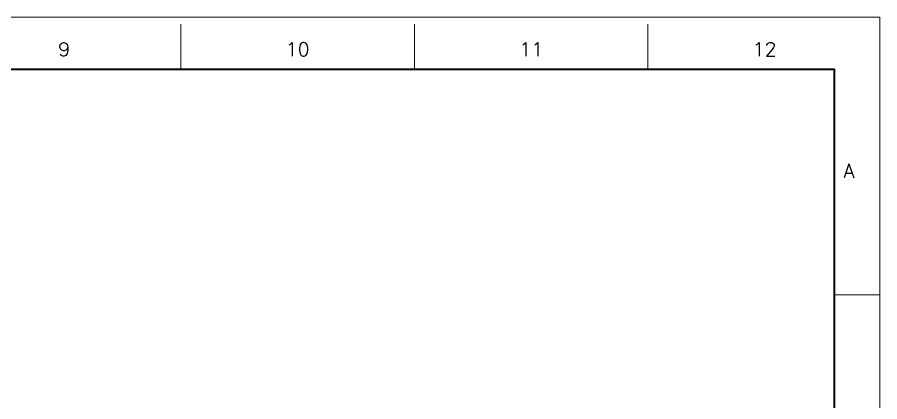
# Model space of a CAD drawing. Header units: millimetres. Extents: x 0 to 4969, y -29 to 3498.
# Drawn here: x 3486 to 4969, y 2837 to 3498 of the extents above; entities that cross this region are included whole.
import ezdxf
from ezdxf.enums import TextEntityAlignment as Align

# ---------------------------------------------------------------- set-up
doc = ezdxf.new("R2010")
doc.units = ezdxf.units.MM
doc.header["$LTSCALE"] = 2.4
doc.layers.add('90_FRAME', color=5, linetype='Continuous', lineweight=35)
doc.layers.add('91_BLANK', color=5, linetype='Continuous', lineweight=0, plot=False)
doc.styles.add('KSS_TXT', font='txt.shx', dxfattribs={"bigfont": 'extfont2.shx'})

msp = doc.modelspace()

# ---------------------------------------------------------------- linework, layer by layer
at = {"layer": '90_FRAME', "color": 4, "lineweight": 13}
for p, q in [((3767.056, 3407.747), (3767.056, 3485.519)), ((4168.656, 3407.747), (4168.656, 3485.519)), ((4570.257, 3407.747), (4570.257, 3485.519)), ((4969.205, 3020.535), (4891.434, 3020.535))]:
    msp.add_line(p, q, dxfattribs=at)
at = {"layer": '90_FRAME'}
msp.add_lwpolyline([(233.075, 77.424), (4891.434, 77.424), (4891.434, 3407.747), (233.075, 3407.747)], close=True, dxfattribs=at)
at = {"layer": '91_BLANK'}
msp.add_lwpolyline([(0, 0), (4969.205, 0), (4969.205, 3497.519), (0, 3497.519)], close=True, dxfattribs=at)

# ---------------------------------------------------------------- texts
at = {"layer": '90_FRAME', "color": 0, "lineweight": 13, "style": 'KSS_TXT'}
for s, p in [('9', (3566.256, 3423.237)), ('10', (3967.856, 3423.237)), ('11', (4369.456, 3423.237)), ('12', (4771.057, 3423.237))]:
    msp.add_text(s, height=24, dxfattribs=at).set_placement(p, align=Align.BOTTOM_CENTER)
msp.add_text('A', height=24, dxfattribs=at).set_placement((4906.894, 3233.527), align=Align.MIDDLE_LEFT)

doc.saveas('drawing.dxf')
